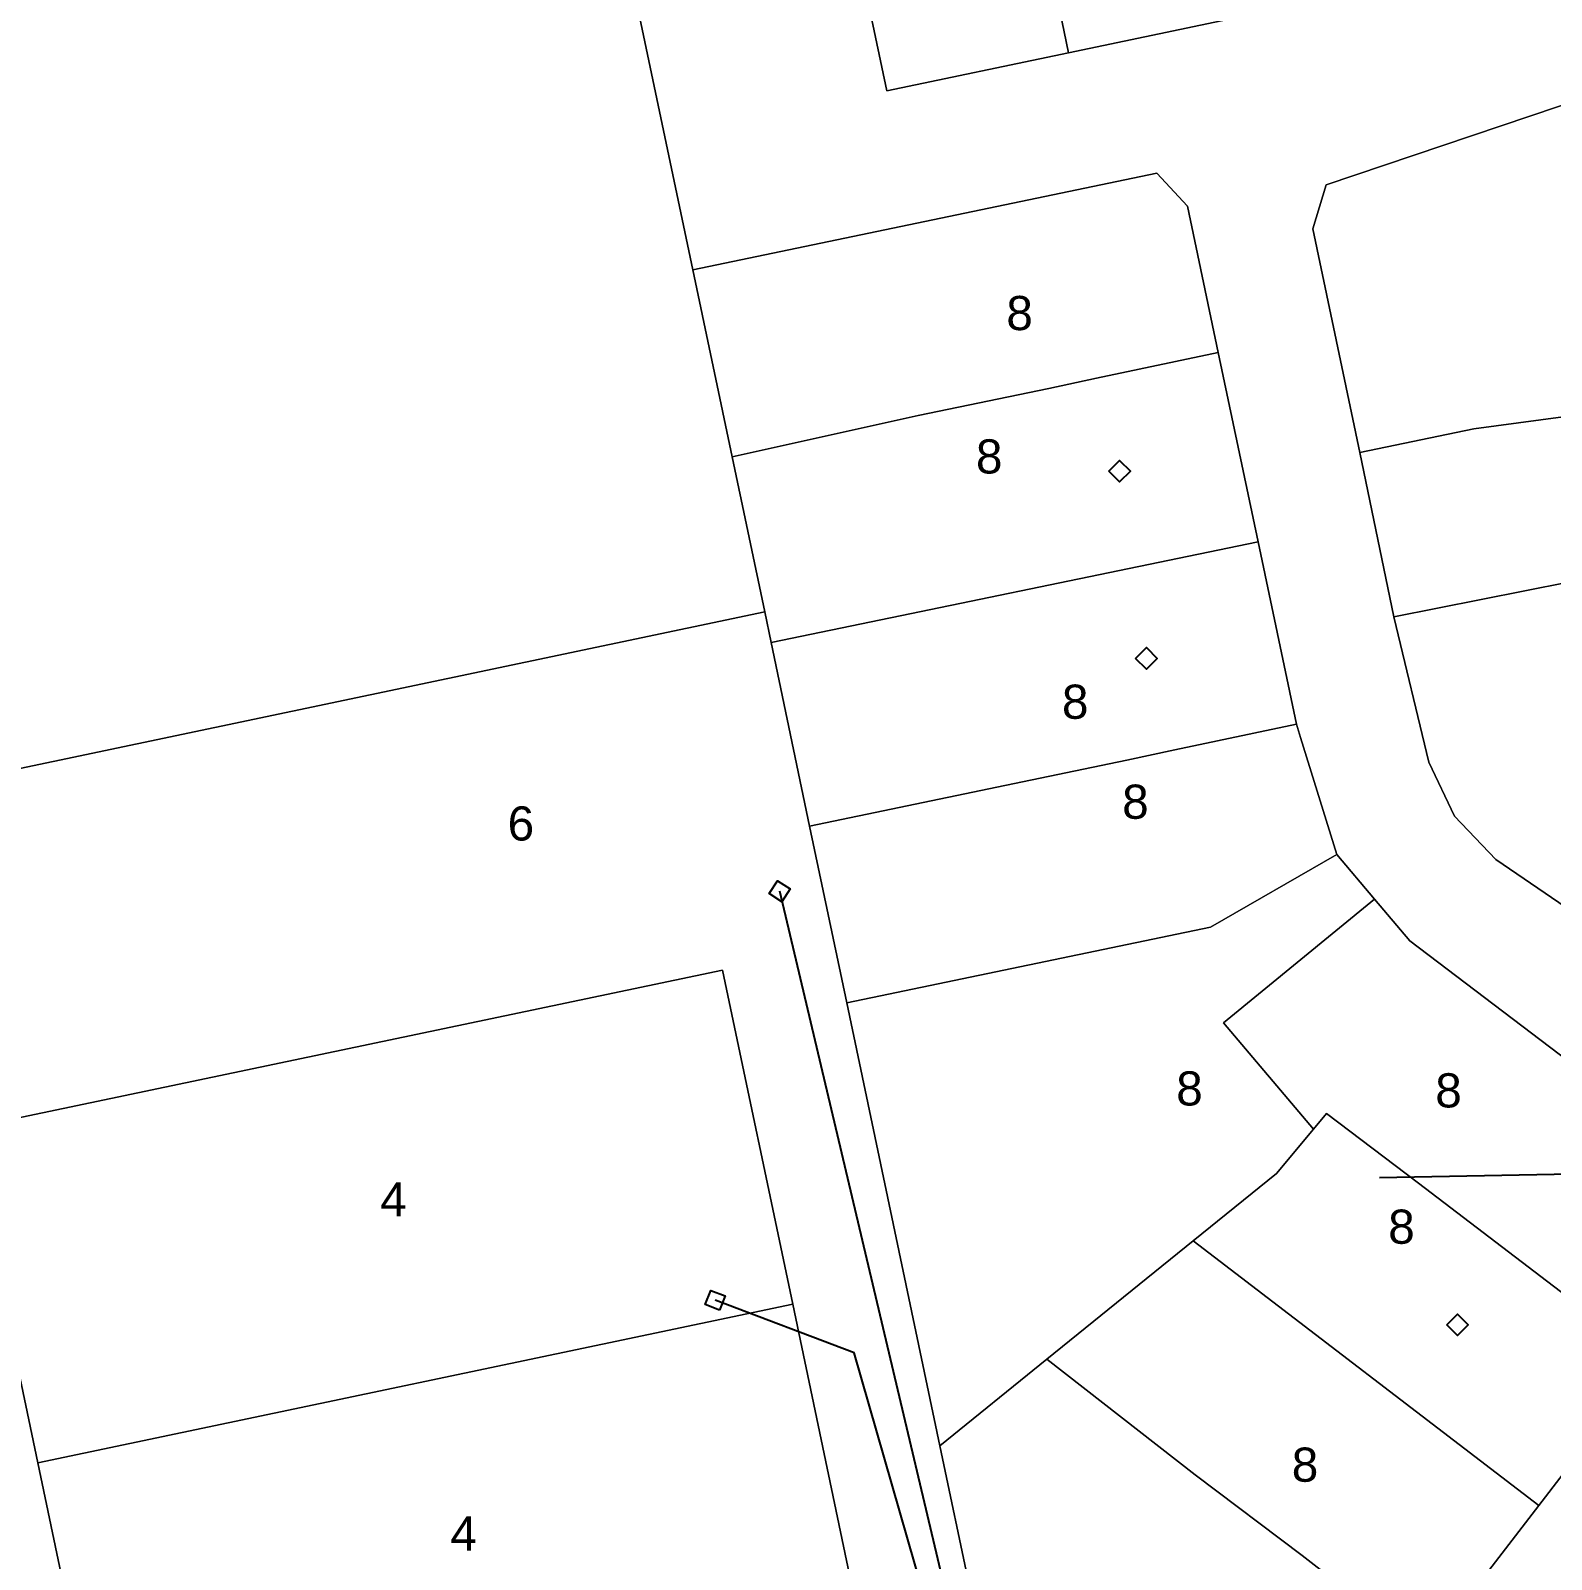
# Model space of a CAD drawing. Header units: metres. Extents: x 314590 to 317940, y 6263421 to 6264427.
# Drawn here: x 317398.1 to 317478.3, y 6264183 to 6264263.6 of the extents above; entities that cross this region are included whole.
import ezdxf
from ezdxf.enums import TextEntityAlignment as Align

# ---------------------------------------------------------------- set-up
doc = ezdxf.new("R2010")
doc.units = ezdxf.units.M
doc.layers.get('0').update_dxf_attribs({"color": 6})
doc.layers.add('Cadastre Land Parcels_SP_EXT', color=9, linetype='Continuous', lineweight=5)
doc.layers.add('Duct_SP_EXT', color=7, linetype='Continuous')
doc.layers.add('Services_SP_EXT', color=7, linetype='Continuous')
doc.styles.get("Standard").update_dxf_attribs({"font": 'arial.ttf'})

# ---------------------------------------------------------------- blocks, each defined once
blk = doc.blocks.new('CCP_EXT')
at = {"flags": 9}
for tag, p in [('USAGE', (0, -1.2)), ('LEGEND', (0, -1.4)), ('LIFE_SUPPORT', (0, -1.6)), ('STATE', (0, -1.8)), ('NOTES', (0, -2))]:
    blk.add_attdef(tag, text='', height=0.2, dxfattribs=at).set_placement(p, align=Align.MIDDLE_LEFT)
blk.add_wipeout([(0, 0.566), (0.566, 0), (0, -0.566), (-0.566, 0)])
blk.add_lwpolyline([(-0.566, 0), (0, 0.566), (0.566, 0), (0, -0.566), (-0.566, 0)])
at = {"flags": 1}
blk.add_attdef('Z', (0, 0), '', height=0.2, dxfattribs=at)
at = {"flags": 9}
for tag, p in [('CCP_TYPE', (0, 0)), ('OPERATING_VOLTAGE', (0, -0.6)), ('ORIENTATION', (0, -0.8)), ('CONSTRUCTED_VOLTAGE', (0, -0.2)), ('NO_PHASES', (0, -0.4)), ('OWNED_BY', (0, -1))]:
    blk.add_attdef(tag, text='', height=0.2, dxfattribs=at).set_placement(p, align=Align.MIDDLE_LEFT)

msp = doc.modelspace()

# ---------------------------------------------------------------- linework, layer by layer
at = {"layer": 'Cadastre Land Parcels_SP_EXT', "linetype": 'Continuous'}
for points in [[(317326.147, 6264351.838), (317388.216, 6264056.51), (317439.501, 6264123.557), (317415.451, 6264153.37), (317402.408, 6264169.539), (317402.203, 6264170.518), (317398.507, 6264188.122), (317394.809, 6264205.74), (317391.108, 6264223.369), (317436.817, 6264232.965), (317435.1, 6264241.135), (317433.027, 6264251), (317426.432, 6264282.385)], [(317426.432, 6264282.385), (317433.027, 6264251), (317457.486, 6264256.086), (317459.093, 6264254.343), (317460.716, 6264246.636), (317462.818, 6264236.656), (317464.839, 6264227.06), (317465.061, 6264226.35), (317466.978, 6264220.179), (317468.964, 6264217.825), (317470.811, 6264215.634), (317489.553, 6264201.415), (317483.499, 6264193.524), (317477.62, 6264185.864), (317471.697, 6264178.175)], [(317461.637, 6264264.281), (317452.832, 6264262.437), (317443.249, 6264260.43), (317438.621, 6264282.4)], [(317455.43, 6264144.392), (317520.282, 6264229.16), (317518.947, 6264235.52), (317517.801, 6264235.852), (317514.606, 6264238.249), (317510.305, 6264232.668), (317504.394, 6264224.938), (317506.439, 6264223.357), (317497.318, 6264211.486), (317492.824, 6264214.904), (317489.368, 6264210.357), (317479.775, 6264216.9), (317475.355, 6264219.914), (317473.166, 6264222.205), (317471.823, 6264225.049), (317469.984, 6264232.711), (317468.176, 6264241.371), (317465.714, 6264253.162), (317466.404, 6264255.472), (317486.36, 6264262.206), (317489.65, 6264263.106), (317503.987, 6264267.015)]]:
    msp.add_lwpolyline(points, dxfattribs=at)
for points in [[(317452.832, 6264262.437), (317461.637, 6264264.281), (317462.277, 6264265.069), (317461.315, 6264269.782), (317462.079, 6264269.94), (317458.028, 6264289.004), (317447.73, 6264286.847), (317449.547, 6264278.175), (317451.003, 6264271.312), (317452.832, 6264262.437)], [(317452.832, 6264262.437), (317451.003, 6264271.312), (317449.547, 6264278.175), (317447.73, 6264286.847), (317438.764, 6264284.97), (317439.31, 6264282.525), (317438.621, 6264282.399), (317443.249, 6264260.43), (317452.832, 6264262.437)], [(317490.678, 6264258.21), (317489.65, 6264263.106), (317486.36, 6264262.206), (317466.404, 6264255.472), (317465.714, 6264253.162), (317468.176, 6264241.371), (317474.201, 6264242.609), (317478.908, 6264243.247), (317481.971, 6264246.765), (317486.275, 6264252.312), (317490.678, 6264258.21)], [(317498.453, 6264252.625), (317492.49, 6264257.544), (317490.887, 6264257.22), (317490.678, 6264258.21), (317486.275, 6264252.312), (317481.971, 6264246.765), (317478.908, 6264243.247), (317474.201, 6264242.609), (317468.176, 6264241.371), (317469.984, 6264232.711), (317479.178, 6264234.527), (317482.01, 6264238.145), (317487.532, 6264239.455), (317488.773, 6264239.759), (317493.179, 6264245.618), (317498.453, 6264252.625)], [(317460.716, 6264246.637), (317459.093, 6264254.343), (317457.486, 6264256.086), (317433.027, 6264251), (317435.1, 6264241.135), (317444.899, 6264243.321), (317451.789, 6264244.745), (317454.313, 6264245.283), (317460.716, 6264246.637)], [(317462.818, 6264236.656), (317460.716, 6264246.637), (317454.313, 6264245.283), (317451.789, 6264244.745), (317444.899, 6264243.321), (317435.1, 6264241.135), (317436.817, 6264232.965), (317437.155, 6264231.358), (317462.818, 6264236.656)], [(317494.757, 6264232.326), (317488.524, 6264237.089), (317487.532, 6264239.455), (317482.01, 6264238.145), (317479.178, 6264234.527), (317469.984, 6264232.711), (317471.823, 6264225.049), (317473.166, 6264222.205), (317475.355, 6264219.914), (317479.775, 6264216.9), (317483.723, 6264222.055), (317485.362, 6264220.797), (317486.929, 6264222.84), (317487.199, 6264222.633), (317491.476, 6264228.206), (317494.757, 6264232.326)], [(317464.839, 6264227.06), (317462.818, 6264236.656), (317437.155, 6264231.358), (317439.187, 6264221.684), (317449.047, 6264223.728), (317455.911, 6264225.159), (317458.428, 6264225.703), (317464.839, 6264227.06)], [(317455.43, 6264144.392), (317449.241, 6264173.84), (317446.051, 6264189.02), (317441.147, 6264212.361), (317439.187, 6264221.684), (317437.155, 6264231.358), (317436.817, 6264232.965), (317391.108, 6264223.369), (317394.809, 6264205.74), (317434.595, 6264214.093), (317438.294, 6264196.475), (317441.992, 6264178.858), (317445.998, 6264159.774), (317450.57, 6264137.996), (317455.43, 6264144.392)], [(317466.978, 6264220.179), (317465.061, 6264226.35), (317464.839, 6264227.06), (317458.428, 6264225.703), (317455.911, 6264225.159), (317449.047, 6264223.728), (317439.187, 6264221.684), (317441.147, 6264212.361), (317460.321, 6264216.358), (317466.978, 6264220.179)], [(317446.051, 6264189.02), (317451.684, 6264193.578), (317459.396, 6264199.817), (317463.789, 6264203.372), (317465.748, 6264205.709), (317460.997, 6264211.319), (317468.964, 6264217.825), (317466.978, 6264220.179), (317460.321, 6264216.358), (317441.147, 6264212.361), (317446.051, 6264189.02)], [(317483.499, 6264193.524), (317489.553, 6264201.415), (317470.811, 6264215.634), (317468.964, 6264217.825), (317460.997, 6264211.319), (317465.748, 6264205.709), (317466.436, 6264206.529), (317471.268, 6264202.856), (317483.499, 6264193.524)], [(317438.294, 6264196.475), (317434.595, 6264214.093), (317394.809, 6264205.74), (317398.507, 6264188.122), (317438.294, 6264196.475)], [(317483.499, 6264193.524), (317471.268, 6264202.856), (317466.436, 6264206.529), (317465.748, 6264205.709), (317463.789, 6264203.372), (317459.396, 6264199.817), (317477.62, 6264185.864), (317483.499, 6264193.524)], [(317477.62, 6264185.864), (317459.396, 6264199.817), (317451.684, 6264193.578), (317459.513, 6264187.492), (317465.149, 6264183.238), (317467.104, 6264181.712), (317471.697, 6264178.175), (317477.62, 6264185.864)], [(317441.992, 6264178.858), (317438.294, 6264196.475), (317398.507, 6264188.122), (317402.203, 6264170.518), (317441.992, 6264178.858)], [(317471.697, 6264178.175), (317467.104, 6264181.712), (317465.149, 6264183.238), (317459.513, 6264187.492), (317451.684, 6264193.578), (317446.051, 6264189.02), (317449.241, 6264173.84), (317458.29, 6264166.974), (317463.065, 6264166.969), (317471.697, 6264178.175)]]:
    msp.add_lwpolyline(points, close=True, dxfattribs=at)

# ---------------------------------------------------------------- texts
at = {"layer": 'Cadastre Land Parcels_SP_EXT'}
for s, p in [('8', (317449.553, 6264247.819)), ('8', (317447.951, 6264240.263)), ('8', (317452.484, 6264227.335)), ('8', (317455.658, 6264222.065)), ('6', (317423.269, 6264220.918)), ('8', (317458.507, 6264206.954)), ('8', (317472.16, 6264206.851)), ('4', (317416.551, 6264201.107)), ('8', (317469.679, 6264199.667)), ('8', (317464.595, 6264187.125)), ('4', (317420.249, 6264183.493))]:
    msp.add_text(s, height=1.8, dxfattribs=at).set_placement(p)

# ---------------------------------------------------------------- next in the draw order: block references
at = {"layer": 'Services_SP_EXT'}
for p in [(317455.524, 6264240.382), (317456.933, 6264230.52), (317473.33, 6264195.389)]:
    msp.add_blockref('CCP_EXT', p, dxfattribs=at)
for p, rotation in [((317437.608, 6264218.248), 102.1072400732097), ((317434.208, 6264196.69), 113.2637287469063)]:
    msp.add_blockref('CCP_EXT', p, dxfattribs=dict(at, rotation=rotation))

# ---------------------------------------------------------------- next in the draw order: linework, layer by layer
at = {"layer": 'Duct_SP_EXT', "linetype": 'Continuous'}
msp.add_lwpolyline([(317469.221, 6264203.159), (317482.124, 6264203.409), (317494.602, 6264193.863)], dxfattribs=at)
at = {"layer": 'Services_SP_EXT'}
for points in [[(317455.827, 6264144.097), (317454.392, 6264146.662), (317451.933, 6264157.751), (317437.608, 6264218.248)], [(317455.827, 6264144.097), (317454.392, 6264146.662), (317451.933, 6264157.751), (317441.535, 6264193.919), (317434.208, 6264196.69)]]:
    msp.add_lwpolyline(points, dxfattribs=at)

doc.saveas('drawing.dxf')
